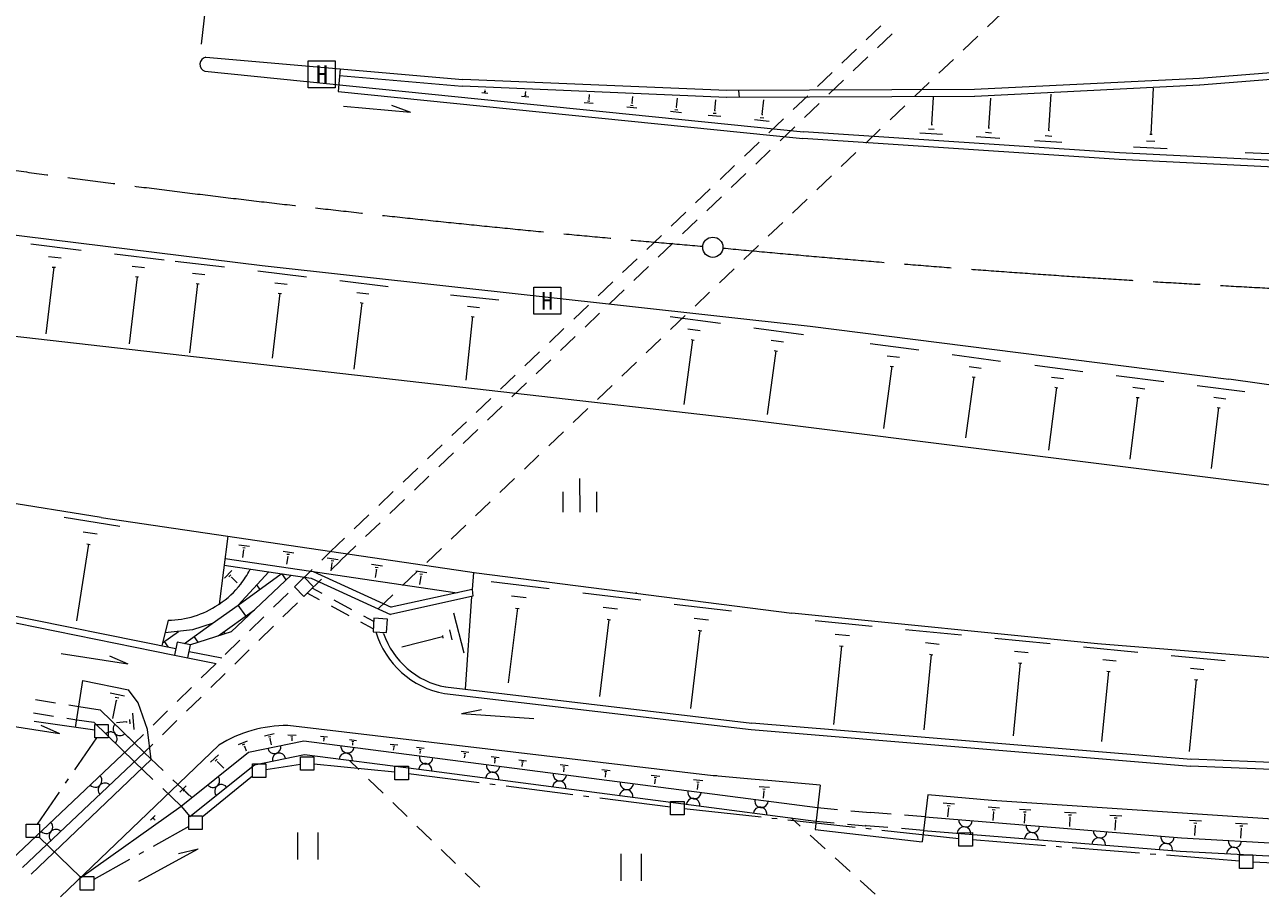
# Model space of a CAD drawing. Units: millimetres, scale not verified. Extents: x 40000 to 680000, y 20000 to 380000.
# Drawn here: x 115813 to 207430, y 237535 to 302096 of the extents above; entities that cross this region are included whole.
import ezdxf
from ezdxf.enums import TextEntityAlignment as Align

# ---------------------------------------------------------------- set-up
doc = ezdxf.new("R2010")
doc.units = ezdxf.units.MM
doc.header["$LTSCALE"] = 1000
doc.linetypes.add('CHAIN', pattern=[18.5, 12, -1.5, 3.5, -1.5])
for name, color, linetype, lineweight in [('M-BGD', 7, 'Continuous', 13), ('M-BMK', 2, 'CHAIN', 13), ('M-BMK-ROW', 30, 'Continuous', 13), ('M-BMK-SRVR', 3, 'Continuous', 13), ('M-STR-HTXT', 7, 'Continuous', 13), ('M-STR-STRC', 7, 'Continuous', 13)]:
    doc.layers.add(name, color=color, linetype=linetype, lineweight=lineweight)
doc.styles.add('ＭＳ ゴシック', font='')
doc.styles.get('ＭＳ ゴシック').set_extended_font_data('MS Gothic')

msp = doc.modelspace()

# ---------------------------------------------------------------- linework, layer by layer
at = {"layer": 'M-BGD'}
for p, q in [((187209, 301943), (188294, 302979)), ((178216, 300978), (179301, 302014)), ((179054, 300392), (180138, 301428)), ((251631, 302073), (202912, 298103)), ((251672, 301573), (202952, 297603)), ((185401, 300216), (186486, 301252)), ((129237, 299683), (148292, 298044)), ((176409, 299251), (177493, 300287)), ((177246, 298665), (178330, 299701)), ((139200, 298829), (139051, 297136)), ((183594, 298490), (184678, 299526)), ((129167, 298641), (173557, 294157)), ((139160, 298328), (148253, 297543)), ((167868, 297207), (148292, 298044)), ((174601, 297524), (175685, 298560)), ((175438, 296938), (176523, 297974)), ((181786, 296763), (182871, 297799)), ((202912, 298103), (186241, 297280)), ((139051, 297136), (173508, 293667)), ((167848, 296706), (148273, 297543)), ((149705, 297074), (150165, 297024)), ((149885, 297144), (149995, 297134)), ((149935, 297234), (149965, 297234)), ((149955, 297234), (149955, 297274)), ((152869, 296876), (152999, 296866)), ((152929, 296976), (152959, 296976)), ((152949, 296976), (152959, 297146)), ((157655, 296559), (157695, 296919)), ((186241, 297280), (167868, 297207)), ((168739, 297208), (168779, 296707)), ((202932, 297603), (186272, 296780)), ((191750, 294260), (191929, 296934)), ((199330, 293975), (199508, 297400)), ((139442, 296045), (144429, 295608)), ((143017, 296128), (144429, 295608)), ((152659, 296786), (153189, 296736)), ((157305, 296338), (157956, 296269)), ((157555, 296439), (157725, 296419)), ((157635, 296559), (157675, 296559)), ((160449, 296010), (161190, 295931)), ((160740, 296131), (160930, 296111)), ((160830, 296271), (160870, 296271)), ((160850, 296271), (160899, 296772)), ((164114, 295973), (164164, 295973)), ((164144, 295973), (164214, 296644)), ((166988, 295715), (167067, 296536)), ((186242, 296780), (167868, 296706)), ((170502, 295427), (170612, 296518)), ((172793, 295797), (173878, 296833)), ((173630, 295211), (174715, 296247)), ((179978, 295036), (181063, 296072)), ((183079, 294705), (183208, 296717)), ((187305, 294447), (187443, 296660)), ((163694, 295682), (164525, 295593)), ((164024, 295813), (164234, 295793)), ((166487, 295394), (167419, 295304)), ((166858, 295544), (167088, 295524)), ((166958, 295725), (167018, 295715)), ((169922, 295056), (171003, 294946)), ((170342, 295226), (170613, 295196)), ((170472, 295437), (170533, 295427)), ((170985, 294070), (172070, 295106)), ((171822, 293485), (172907, 294521)), ((196998, 292592), (173557, 294157)), ((178170, 293309), (179255, 294345)), ((182839, 294384), (183260, 294354)), ((183019, 294705), (183129, 294705)), ((187055, 294117), (187495, 294087)), ((187245, 294447), (187355, 294448)), ((191690, 294270), (191811, 294260)), ((169178, 292343), (170262, 293379)), ((196959, 292091), (173518, 293667)), ((182188, 294083), (183871, 293974)), ((186374, 293806), (188126, 293687)), ((190680, 293519), (192712, 293380)), ((191470, 293870), (191971, 293840)), ((199000, 293495), (199621, 293455)), ((199250, 293975), (199410, 293966)), ((170014, 291758), (171099, 292794)), ((176363, 291582), (177447, 292618)), ((223573, 291289), (196998, 292592)), ((198039, 293043), (200523, 292915)), ((206310, 292619), (209264, 292491)), ((167370, 290616), (168455, 291653)), ((223544, 290789), (196969, 292091)), ((168207, 290031), (169291, 291067)), ((174555, 289855), (175639, 290892)), ((165562, 288889), (166647, 289926)), ((94029, 289094), (133413, 284236)), ((166399, 288304), (167483, 289340)), ((172747, 288129), (173832, 289165)), ((163754, 287163), (164839, 288199)), ((164591, 286578), (165676, 287614)), ((170939, 286402), (172024, 287438)), ((161947, 285436), (163031, 286472)), ((162783, 284851), (163868, 285887)), ((116270, 285836), (120005, 285388)), ((122478, 285099), (126164, 284661)), ((169131, 284675), (170216, 285711)), ((117963, 284115), (117376, 279178)), ((117582, 284915), (118524, 284806)), ((117843, 284125), (118084, 284105)), ((123771, 284189), (124702, 284079)), ((126975, 284562), (130630, 284134)), ((133413, 284236), (174058, 279729)), ((160139, 283709), (161224, 284745)), ((160975, 283124), (162060, 284160)), ((124152, 283398), (123555, 278431)), ((124032, 283418), (124262, 283388)), ((128257, 283671), (129168, 283562)), ((133103, 283835), (136708, 283407)), ((139181, 283119), (142756, 282691)), ((167324, 282948), (168408, 283984)), ((128628, 282881), (128021, 277764)), ((128518, 282901), (128738, 282871)), ((134736, 282184), (134169, 277378)), ((134365, 282955), (135266, 282845)), ((134616, 282194), (134846, 282164)), ((140433, 282238), (141335, 282139)), ((158331, 281982), (159416, 283018)), ((159167, 281397), (160252, 282433)), ((165516, 281221), (166601, 282257)), ((92683, 281563), (169788, 272757)), ((140804, 281478), (140217, 276551)), ((140684, 281488), (140915, 281458)), ((147382, 282073), (150967, 281695)), ((156524, 280255), (157608, 281291)), ((149026, 280452), (148518, 275736)), ((148655, 281223), (149546, 281123)), ((148906, 280462), (149136, 280442)), ((157360, 279670), (158444, 280707)), ((163684, 280463), (167400, 279965)), ((163708, 279495), (164793, 280531)), ((154716, 278528), (155800, 279564)), ((164977, 279532), (165908, 279413)), ((169873, 279626), (173548, 279128)), ((174058, 279729), (205101, 275816)), ((155552, 277944), (156636, 278980)), ((161900, 277768), (162985, 278804)), ((165338, 278732), (164690, 273925)), ((165228, 278742), (165458, 278712)), ((171155, 278706), (172067, 278586)), ((152908, 276801), (153993, 277837)), ((171506, 277905), (170869, 273179)), ((171396, 277925), (171626, 277895)), ((178505, 278461), (182120, 277973)), ((184593, 277634), (188168, 277156)), ((153744, 276217), (154829, 277253)), ((160092, 276041), (161177, 277077)), ((180118, 276770), (179491, 272143)), ((179757, 277550), (180668, 277431)), ((179998, 276780), (180228, 276750)), ((185835, 276744), (186727, 276624)), ((190712, 276837), (194266, 276389)), ((151100, 275074), (152185, 276111)), ((186186, 275963), (185579, 271467)), ((186076, 275983), (186297, 275953)), ((191954, 275957), (192845, 275848)), ((196740, 276081), (200275, 275643)), ((232378, 271901), (205101, 275816)), ((151936, 274490), (153021, 275526)), ((158285, 274314), (159369, 275350)), ((192315, 275196), (191727, 270550)), ((192205, 275206), (192425, 275176)), ((197982, 275211), (198863, 275101)), ((202758, 275334), (206283, 274886)), ((149293, 273347), (150377, 274384)), ((198333, 274450), (197766, 269884)), ((198223, 274460), (198443, 274440)), ((203990, 274464), (204872, 274344)), ((150128, 272763), (151213, 273799)), ((156477, 272587), (157562, 273623)), ((204341, 273703), (203784, 269197)), ((204231, 273713), (204451, 273683)), ((147485, 271621), (148570, 272657)), ((169788, 272757), (246673, 263150)), ((121491, 265543), (86052, 271245)), ((148320, 271037), (149405, 272073)), ((154669, 270860), (155754, 271896)), ((145677, 269894), (146762, 270930)), ((146513, 269310), (147597, 270346)), ((152861, 269134), (153946, 270170)), ((143870, 268167), (144954, 269203)), ((144705, 267583), (145789, 268619)), ((151054, 267407), (152138, 268443)), ((156989, 265948), (156987, 268451)), ((142062, 266440), (143146, 267476)), ((142897, 265856), (143982, 266892)), ((149246, 265680), (150330, 266716)), ((155738, 265947), (155737, 267449)), ((158241, 265949), (158240, 267451)), ((77835, 265823), (127025, 255825)), ((140254, 264713), (141339, 265749)), ((77735, 265332), (126925, 255334)), ((118728, 265571), (122873, 264914)), ((121491, 265543), (149320, 261438)), ((141089, 264130), (142174, 265166)), ((147438, 263953), (148523, 264989)), ((120150, 264491), (121192, 264332)), ((130864, 264158), (130237, 259131)), ((138495, 263032), (139531, 264022)), ((120541, 263580), (119644, 257882)), ((120411, 263600), (120672, 263560)), ((131696, 263528), (132487, 263419)), ((132046, 263158), (131967, 262577)), ((131976, 263328), (132166, 263298)), ((132026, 263158), (132076, 263148)), ((134970, 263050), (135771, 262930)), ((137839, 262391), (138495, 263032)), ((139186, 262312), (140366, 263439)), ((145630, 262226), (146715, 263262)), ((130665, 262506), (147879, 259965)), ((135321, 262670), (135231, 262079)), ((135241, 262840), (135441, 262820)), ((135291, 262670), (135341, 262670)), ((138245, 262562), (139046, 262442)), ((138595, 262181), (138516, 261591)), ((138525, 262362), (138726, 262332)), ((138538, 261678), (139196, 262322)), ((138575, 262191), (138626, 262181)), ((141529, 262083), (142340, 261964)), ((130595, 262005), (137064, 261049)), ((130616, 261044), (131176, 261625)), ((130946, 261155), (131087, 261295)), ((135572, 261278), (131110, 257079)), ((131117, 261095), (131147, 261135)), ((131137, 261115), (131558, 260694)), ((131629, 259062), (133920, 261517)), ((131629, 259062), (134831, 261378)), ((135212, 260937), (134901, 261368)), ((135813, 260417), (136534, 261119)), ((136051, 260643), (137124, 261691)), ((137235, 260398), (136534, 261119)), ((137214, 261540), (142983, 258900)), ((141890, 261693), (141800, 261092)), ((141810, 261873), (142010, 261843)), ((141860, 261703), (141910, 261693)), ((143822, 260499), (144907, 261536)), ((144814, 261595), (145635, 261475)), ((145175, 261205), (145085, 260594)), ((145104, 261385), (145305, 261355)), ((145155, 261215), (145205, 261205)), ((149099, 261468), (149000, 260206)), ((149320, 261438), (172692, 258451)), ((133250, 260235), (133020, 260555)), ((136515, 259697), (135813, 260417)), ((136515, 259697), (137235, 260398)), ((136751, 259929), (137823, 260978)), ((137064, 261049), (142924, 258370)), ((137875, 259907), (137135, 260308)), ((149000, 260206), (142983, 258900)), ((149000, 260206), (149051, 259706)), ((150402, 260808), (154707, 260280)), ((134264, 258895), (135336, 259943)), ((137670, 259446), (136765, 259937)), ((140073, 258716), (138754, 259430)), ((142032, 258789), (143099, 259809)), ((149051, 259706), (142924, 258370)), ((148485, 252816), (148961, 259686)), ((151904, 259748), (152986, 259618)), ((157191, 259972), (161487, 259444)), ((161126, 259975), (161196, 259975)), ((129707, 257679), (131629, 259062)), ((130169, 256778), (132851, 258713)), ((132210, 258252), (131629, 259062)), ((134964, 258180), (136036, 259230)), ((139868, 258255), (138549, 258970)), ((147610, 258483), (148363, 255520)), ((152345, 258817), (151659, 253279)), ((152205, 258837), (152476, 258807)), ((158694, 258912), (159765, 258782)), ((163960, 259136), (168226, 258618)), ((195352, 256184), (172692, 258451)), ((126453, 257927), (125984, 256044)), ((127666, 256206), (129707, 257679)), ((129707, 257679), (128256, 257218)), ((132477, 257147), (133549, 258195)), ((133178, 256432), (134250, 257481)), ((141653, 257287), (140747, 257778)), ((141693, 257838), (140952, 258239)), ((141712, 258078), (141643, 257077)), ((142714, 258009), (141712, 258078)), ((142644, 257018), (142714, 258009)), ((159125, 257991), (158428, 252283)), ((158995, 258011), (159255, 257971)), ((165453, 258085), (166524, 257956)), ((174424, 257912), (178640, 257504)), ((126034, 256265), (127205, 257107)), ((128256, 257218), (126223, 256996)), ((131110, 257079), (128106, 256116)), ((128677, 256307), (128376, 256717)), ((130689, 256939), (130589, 257079)), ((141643, 257077), (142644, 257018)), ((142414, 256957), (142394, 257027)), ((146800, 256700), (143767, 255927)), ((146780, 256790), (146820, 256600)), ((147300, 257221), (147491, 256480)), ((165884, 257164), (165177, 251387)), ((165754, 257184), (166014, 257155)), ((175917, 256911), (176968, 256812)), ((181113, 257255), (185269, 256848)), ((187742, 256609), (191838, 256212)), ((126474, 255935), (126174, 256365)), ((127125, 256316), (126925, 255334)), ((128106, 256116), (127125, 256316)), ((127907, 255135), (128106, 256116)), ((128007, 255625), (130430, 255147)), ((130689, 255399), (131762, 256447)), ((131391, 254683), (132463, 255732)), ((176368, 256021), (175792, 250203)), ((176228, 256030), (176498, 256011)), ((182596, 256275), (183627, 256166)), ((189205, 255639), (190226, 255540)), ((194311, 255963), (198357, 255566)), ((227696, 253554), (195352, 256184)), ((118515, 255458), (123461, 254691)), ((122089, 255301), (123461, 254691)), ((126925, 255334), (127907, 255135)), ((127907, 255135), (130000, 254726)), ((128902, 253651), (129974, 254699)), ((183027, 255394), (182480, 249797)), ((182897, 255404), (183157, 255375)), ((189636, 254768), (189099, 249351)), ((189506, 254778), (189756, 254758)), ((195744, 255013), (196755, 254914)), ((200830, 255327), (204835, 254940)), ((129604, 252934), (130676, 253984)), ((196175, 254152), (195668, 248945)), ((196045, 254162), (196295, 254142)), ((202252, 254377), (203254, 254278)), ((119580, 249982), (120118, 253457)), ((120118, 253457), (123503, 252769)), ((127115, 251903), (128187, 252951)), ((147003, 252986), (169734, 250308)), ((202684, 253526), (202157, 248209)), ((202553, 253546), (202804, 253516)), ((116605, 252049), (118087, 251817)), ((122161, 252537), (123223, 252318)), ((122602, 251997), (122333, 250635)), ((122512, 252237), (122782, 252187)), ((122572, 252007), (122642, 251987)), ((124225, 251798), (123503, 252769)), ((127818, 251186), (128890, 252235)), ((146943, 252495), (169684, 249818)), ((116455, 251058), (117937, 250825)), ((119074, 251661), (119819, 251544)), ((119819, 251544), (121401, 251295)), ((119819, 251544), (121401, 251295)), ((124668, 248113), (121401, 251295)), ((121401, 251295), (123956, 248814)), ((123795, 251047), (123906, 249825)), ((124907, 249836), (124225, 251798)), ((125327, 250155), (126400, 251203)), ((148206, 251014), (149677, 251305)), ((113452, 250308), (118399, 249541)), ((117017, 250141), (118399, 249541)), ((118925, 250670), (119670, 250553)), ((119670, 250553), (120931, 250364)), ((119670, 250553), (120931, 250364)), ((123947, 247422), (120931, 250364)), ((123364, 250395), (122624, 250325)), ((123354, 250425), (123364, 250355)), ((123595, 250566), (123615, 250255)), ((126031, 249437), (127103, 250486)), ((166863, 246401), (135320, 250124)), ((148206, 251014), (153553, 250637)), ((169724, 250318), (202317, 247618)), ((123956, 248814), (124612, 249455)), ((125199, 247593), (124907, 249836)), ((133588, 249371), (134299, 249522)), ((133879, 249281), (134059, 249322)), ((135330, 249443), (135941, 249403)), ((135551, 249303), (135701, 249293)), ((137754, 249344), (138274, 249275)), ((137934, 249214), (138064, 249194)), ((169684, 249818), (202268, 247118)), ((123956, 248814), (114841, 240196)), ((130204, 248678), (118477, 237415)), ((124658, 248093), (125316, 248738)), ((131656, 248729), (132337, 249000)), ((131967, 248689), (132137, 248760)), ((132087, 248579), (132127, 248599)), ((132107, 248589), (132237, 248259)), ((132408, 248149), (136522, 248983)), ((133979, 249151), (134029, 249161)), ((133999, 249161), (134099, 248691)), ((135601, 249183), (135641, 249183)), ((135621, 249183), (135611, 248992)), ((136522, 248983), (174605, 244034)), ((137974, 249104), (138004, 249104)), ((137994, 249104), (137974, 248964)), ((139887, 249086), (140427, 249026)), ((140077, 248956), (140207, 248946)), ((140107, 248845), (140147, 248835)), ((140127, 248845), (140107, 248665)), ((142911, 248747), (143471, 248688)), ((143111, 248607), (143251, 248597)), ((143171, 248487), (143141, 248287)), ((143151, 248497), (143181, 248487)), ((144873, 248508), (145444, 248439)), ((145074, 248368), (145214, 248358)), ((124668, 248113), (115652, 239586)), ((125199, 247593), (116293, 239096)), ((123947, 247422), (125322, 246129)), ((124668, 248113), (126077, 246790)), ((127424, 244150), (132408, 248149)), ((129595, 247396), (130185, 247957)), ((129925, 247486), (130075, 247627)), ((130095, 247416), (130135, 247456)), ((130115, 247436), (130566, 246966)), ((132849, 247218), (136563, 247972)), ((136563, 247972), (145025, 246876)), ((139898, 247534), (140596, 246854)), ((145134, 248248), (145104, 248038)), ((145114, 248248), (145144, 248248)), ((148178, 248220), (148749, 248151)), ((148378, 248080), (148528, 248060)), ((148438, 247950), (148408, 247730)), ((148418, 247960), (148458, 247950)), ((150411, 247831), (150982, 247762)), ((150611, 247691), (150751, 247672)), ((150671, 247561), (150642, 247341)), ((150651, 247571), (150681, 247561)), ((152444, 247583), (153024, 247513)), ((152654, 247443), (152794, 247423)), ((224607, 246713), (202287, 247618)), ((128055, 243370), (132849, 247218)), ((145025, 246876), (174485, 243033)), ((152704, 247312), (152684, 247082)), ((152694, 247312), (152724, 247312)), ((155518, 247224), (156109, 247155)), ((155718, 247084), (155868, 247064)), ((155788, 246954), (155759, 246694)), ((155768, 246954), (155798, 246954)), ((158602, 246866), (159223, 246796)), ((158812, 246716), (158973, 246706)), ((158883, 246586), (158843, 246286)), ((158863, 246586), (158903, 246586)), ((224587, 246212), (202268, 247118)), ((126806, 246105), (128215, 244782)), ((127303, 245192), (127773, 245642)), ((141313, 246156), (142388, 245110)), ((162257, 246448), (162918, 246379)), ((162487, 246298), (162658, 246278)), ((162558, 246158), (162518, 245798)), ((162538, 246158), (162578, 246148)), ((165411, 246110), (166102, 246040)), ((165652, 245940), (165822, 245930)), ((165722, 245800), (165682, 245379)), ((165702, 245800), (165742, 245790)), ((167143, 246382), (166863, 246401)), ((167243, 246372), (167143, 246382)), ((169396, 246183), (167243, 246372)), ((169667, 246153), (169396, 246183)), ((171219, 246024), (169667, 246153)), ((170268, 245603), (171029, 245543)), ((174794, 245706), (171219, 246024)), ((174794, 245706), (174415, 242412)), ((126050, 245444), (127424, 244150)), ((127563, 245262), (127684, 245382)), ((127704, 245212), (127734, 245242)), ((127714, 245232), (127984, 244952)), ((170538, 245433), (170729, 245413)), ((170619, 245273), (170569, 244732)), ((170599, 245273), (170649, 245263)), ((182774, 244991), (182366, 241496)), ((187531, 244574), (182774, 244991)), ((119978, 238858), (127424, 244150)), ((127424, 244150), (128055, 243370)), ((143105, 244413), (144180, 243367)), ((174564, 244004), (174635, 244074)), ((174605, 244034), (176074, 243900)), ((177070, 243810), (178540, 243676)), ((183916, 244391), (184767, 244322)), ((184217, 244191), (184437, 244171)), ((184307, 244011), (184247, 243350)), ((184287, 244021), (184337, 244011)), ((187261, 244093), (188102, 244024)), ((209650, 243098), (187531, 244574)), ((187561, 243903), (187771, 243883)), ((187651, 243723), (187592, 243072)), ((187631, 243723), (187681, 243723)), ((189564, 243914), (190405, 243865)), ((189864, 243724), (190075, 243715)), ((192908, 243707), (193779, 243647)), ((125142, 243117), (125482, 243448)), ((125332, 243178), (125422, 243258)), ((125432, 243138), (125452, 243158)), ((125442, 243148), (125492, 243098)), ((172653, 243272), (173313, 242672)), ((174445, 243002), (174525, 243073)), ((174485, 243033), (175830, 242909)), ((176825, 242818), (178170, 242695)), ((180064, 243553), (178540, 243676)), ((182585, 243349), (181061, 243472)), ((182585, 243349), (201581, 241800)), ((189964, 243554), (189915, 242893)), ((189934, 243554), (189985, 243554)), ((193219, 243507), (193439, 243497)), ((193319, 243326), (193279, 242625)), ((193289, 243326), (193349, 243326)), ((196283, 243489), (197174, 243429)), ((196603, 243289), (196823, 243269)), ((196703, 243099), (196654, 242358)), ((196673, 243099), (196733, 243099)), ((202170, 243112), (203082, 243053)), ((202501, 242902), (202731, 242893)), ((205585, 242895), (206476, 242835)), ((136047, 242194), (136048, 240191)), ((137548, 242195), (137550, 240192)), ((144897, 242670), (145972, 241624)), ((174053, 242000), (175164, 240991)), ((174415, 242412), (182366, 241496)), ((178140, 242665), (178210, 242735)), ((179820, 242561), (178170, 242695)), ((182466, 242347), (180816, 242481)), ((182466, 242347), (201501, 240799)), ((202611, 242712), (202562, 241961)), ((202581, 242722), (202631, 242712)), ((205905, 242695), (206126, 242675)), ((206006, 242504), (205956, 241773)), ((205976, 242504), (206036, 242504)), ((124284, 238591), (128678, 240987)), ((127216, 240636), (128678, 240987)), ((201581, 241800), (224661, 240515)), ((146689, 240926), (147764, 239881)), ((160018, 240599), (160020, 238597)), ((161520, 240600), (161522, 238598)), ((175904, 240319), (177014, 239310)), ((201501, 240799), (210994, 240295)), ((148481, 239183), (149556, 238137)), ((177755, 238638), (178865, 237630))]:
    msp.add_line(p, q, dxfattribs=at)
for centre, radius, start, end in [((129347, 299152), 541, 102.07657, 250.78487), ((126318, 264916), 6989, 322.01728, 332.31153), ((126318, 264916), 6989, 332.31153, 332.80041), ((126318, 264916), 6989, 304.1036, 322.01728), ((126318, 264916), 6989, 271.09595, 303.24591), ((126318, 264916), 6989, 303.24591, 304.1036), ((148120, 258914), 6528, 196.45373, 259.61056), ((148120, 258914), 6028, 198.91018, 259.46113), ((148120, 258914), 6028, 259.46113, 259.61056), ((122874, 249874), 501, 135.69075, 315.69075), ((135247, 240671), 9452, 89.50847, 122.19721), ((122164, 249153), 501, 315.45329, 135.45329), ((134320, 248541), 501, 191.45402, 11.45402), ((139757, 248585), 501, 172.59927, 352.59927), ((134671, 247590), 501, 11.45401, 191.45401), ((139617, 247573), 501, 352.62938, 172.62938), ((145575, 247768), 501, 167.84928, 357.34926), ((145515, 246807), 501, 352.57577, 172.57577), ((150482, 246159), 501, 352.57577, 172.57577), ((150542, 247161), 501, 172.59927, 352.59927), ((155498, 246513), 501, 172.59927, 352.59927), ((121035, 246048), 501, 222.65484, 44.10654), ((121756, 245358), 501, 43.38069, 223.38069), ((129766, 246034), 501, 218.72792, 38.72792), ((130397, 245244), 501, 38.72792, 218.72792), ((155449, 245512), 501, 352.57577, 172.57577), ((160465, 245876), 501, 172.59927, 352.59927), ((160416, 244865), 501, 352.57577, 172.57577), ((165373, 244218), 501, 352.57577, 172.57577), ((165472, 245189), 501, 168.42443, 356.77411), ((170439, 244542), 501, 168.42443, 356.77411), ((170339, 243570), 501, 352.57577, 172.57577), ((117392, 242611), 501, 223.08158, 43.67979), ((185579, 243101), 501, 175.34883, 355.34883), ((118124, 241921), 501, 43.38069, 223.38069), ((185460, 242109), 501, 355.34884, 175.34884), ((190456, 241702), 501, 355.34884, 175.34884), ((190566, 242694), 501, 175.34883, 355.34883), ((195563, 242287), 501, 175.34883, 355.34883), ((200549, 241880), 501, 175.34883, 355.34883), ((195443, 241295), 501, 355.34884, 175.34884), ((200430, 240888), 501, 355.34884, 175.34884), ((205426, 240592), 501, 356.94781, 176.94781), ((205546, 241583), 501, 176.80812, 356.80812)]:
    msp.add_arc(centre, radius, start, end, dxfattribs=at)
at = {"layer": 'M-BMK'}
for centre, radius, start, end in [((252536, 1303384), 1021386, 259.65584, 265.14431), ((256282, 1217237), 935916, 264.56172, 270.63535)]:
    msp.add_arc(centre, radius, start, end, dxfattribs=at)
at = {"layer": 'M-BMK-ROW'}
for p, q in [((121002, 249773), (116507, 250429)), ((121002, 250203), (122003, 250204)), ((121002, 249202), (121002, 250203)), ((122003, 250204), (122004, 249203)), ((119520, 246835), (121152, 249202)), ((122004, 249203), (121002, 249202)), ((136253, 247811), (137254, 247812)), ((136253, 246810), (136253, 247811)), ((137254, 247812), (137255, 246811)), ((132699, 247278), (133700, 247279)), ((132699, 246277), (132699, 247278)), ((133700, 247279), (133701, 246278)), ((136253, 247231), (133700, 246848)), ((137255, 246811), (136253, 246810)), ((143263, 246655), (137254, 247261)), ((143262, 247105), (144264, 247106)), ((143263, 246104), (143262, 247105)), ((144264, 247106), (144264, 246105)), ((149518, 245875), (144264, 246545)), ((118838, 245847), (119065, 246176)), ((132699, 246367), (128977, 243320)), ((133701, 246278), (132699, 246277)), ((144264, 246105), (143263, 246104)), ((150709, 245723), (150312, 245774)), ((156462, 244989), (151502, 245622)), ((116751, 242821), (118384, 245188)), ((157652, 244838), (157256, 244888)), ((163701, 244066), (158446, 244736)), ((163701, 243495), (163700, 244497)), ((163700, 244497), (164702, 244497)), ((164702, 244497), (164702, 243496)), ((170422, 243324), (164702, 243947)), ((115910, 242820), (116912, 242821)), ((115911, 241819), (115910, 242820)), ((116912, 242821), (116912, 241820)), ((127976, 242418), (127975, 243420)), ((127975, 243420), (128977, 243420)), ((128977, 243420), (128977, 242419)), ((164702, 243496), (163701, 243495)), ((171615, 243195), (171217, 243238)), ((177381, 242567), (172410, 243108)), ((127976, 242639), (125326, 241157)), ((128977, 242419), (127976, 242418)), ((178574, 242437), (178176, 242481)), ((185090, 241728), (179369, 242351)), ((185089, 242179), (186091, 242180)), ((185090, 241178), (185089, 242179)), ((186091, 242180), (186091, 241178)), ((116912, 241820), (115911, 241819)), ((119928, 238908), (116912, 241830)), ((186091, 241178), (185090, 241178)), ((191498, 241211), (186091, 241639)), ((192694, 241116), (192296, 241147)), ((198476, 240658), (193492, 241053)), ((123580, 240181), (120930, 238699)), ((124627, 240766), (124278, 240571)), ((199673, 240563), (199274, 240594)), ((205877, 240071), (200470, 240500)), ((205877, 240532), (206878, 240533)), ((205878, 239531), (205877, 240532)), ((206878, 240533), (206879, 239531)), ((206879, 239531), (205878, 239531)), ((212123, 239725), (206879, 240002)), ((119928, 238918), (120930, 238919)), ((119929, 237917), (119928, 238918)), ((120930, 238919), (120930, 237918)), ((120930, 237918), (119929, 237917))]:
    msp.add_line(p, q, dxfattribs=at)
at = {"layer": 'M-BMK-SRVR'}
msp.add_circle((166835, 285591), 751, dxfattribs=at)
at = {"layer": 'M-STR-HTXT'}
msp.add_line((128926, 300644), (133314, 338725), dxfattribs=at)
at = {"layer": 'M-STR-STRC'}
for p, q in [((136837, 299408), (138839, 299409)), ((136838, 297405), (136837, 299408)), ((138839, 299409), (138841, 297407)), ((138841, 297407), (136838, 297405)), ((153560, 282628), (155563, 282630)), ((153561, 280626), (153560, 282628)), ((155563, 282630), (155564, 280627)), ((155564, 280627), (153561, 280626))]:
    msp.add_line(p, q, dxfattribs=at)

# ---------------------------------------------------------------- texts
at = {"layer": 'M-STR-STRC', "style": 'ＭＳ ゴシック'}
for p in [(137848, 298416), (154552, 281623)]:
    msp.add_text('H', height=1320, rotation=0.041, dxfattribs=at).set_placement(p, align=Align.MIDDLE_CENTER)

doc.saveas('drawing.dxf')
